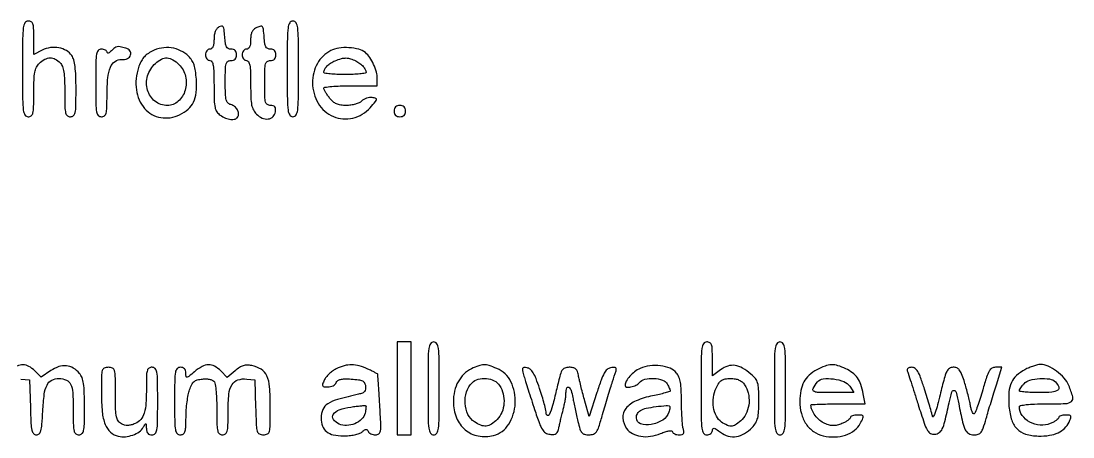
# Model space of a CAD drawing. Extents: x 23 to 201, y 13 to 268.
# Drawn here: x 120.43 to 152.03, y 104.67 to 117.17 of the extents above; entities that cross this region are included whole.
import ezdxf

# ---------------------------------------------------------------- set-up
doc = ezdxf.new("R2010")
doc.units = 0
doc.header["$MEASUREMENT"] = 0

msp = doc.modelspace()

# ---------------------------------------------------------------- linework, layer by layer
for points in [[(120.4704, 115.7328, 0.001893), (120.473861, 114.818767, 0.027391), (120.494038, 114.495525, 0.106183), (120.544124, 114.348668, 0.263491), (120.6396, 114.2946, 0.165398), (120.731095, 114.325717, 0.1727), (120.782674, 114.405638, 0.052938), (120.804557, 114.579355, 0.004884), (120.8088, 115.0137, -0.008091), (120.81519, 115.408553, -0.038985), (120.839903, 115.631715, -0.069381), (120.890375, 115.780638, -0.080195), (120.978, 115.902, -0.072462), (121.137382, 116.020847, -0.118739), (121.299314, 116.06387, -0.126594), (121.455713, 116.027492, -0.088945), (121.599388, 115.916489, -0.097376), (121.667595, 115.803068, -0.047774), (121.709753, 115.639201, -0.030246), (121.732837, 115.399123, -0.008846), (121.7394, 115.028189, 0.004741), (121.74361, 114.584194, 0.051977), (121.765428, 114.407449, 0.171298), (121.817013, 114.326253, 0.16793), (121.9086, 114.2946, 0.183754), (122.000742, 114.329646, 0.161924), (122.052324, 114.419147, 0.046497), (122.073771, 114.61542, 0.003978), (122.0778, 115.121776, 0.008384), (122.071114, 115.520461, 0.022939), (122.048766, 115.801309, 0.032164), (122.010435, 116.001071, 0.08952), (121.950795, 116.130277, 0.108403), (121.786588, 116.281367, 0.086093), (121.560156, 116.36559, 0.081234), (121.306231, 116.371233, 0.080888), (121.063332, 116.295745), (120.8088, 116.168768), (120.8088, 116.669884, 0.008638), (120.8038, 116.959281, 0.072898), (120.780509, 117.087211, 0.188891), (120.729255, 117.148184, 0.12525), (120.6396, 117.171, 0.263491), (120.544124, 117.116932, 0.106183), (120.494038, 116.970075, 0.027391), (120.473861, 116.646833, 0.001893)], [(126.37125, 116.992205, 0.100002), (126.307784, 116.937386, 0.070944), (126.261121, 116.855392, 0.058246), (126.232579, 116.747827, 0.035769), (126.2232, 116.616896, -0.026159), (126.21622, 116.483575, -0.076519), (126.192855, 116.394799, -0.12924), (126.152786, 116.343926, -0.163071), (126.0963, 116.325, 0.130775), (126.047591, 116.312039, 0.10214), (126.006413, 116.27565, 0.08892), (125.978864, 116.220892, 0.072314), (125.9694, 116.1558, 0.072314), (125.978864, 116.090708, 0.08892), (126.006413, 116.03595, 0.10214), (126.047591, 115.999561, 0.130775), (126.0963, 115.9866, -0.272841), (126.160278, 115.94888, -0.085001), (126.198503, 115.83935, -0.035561), (126.218392, 115.630804, -0.005998), (126.2232, 115.229997, 0.006144), (126.228688, 114.783443, 0.046036), (126.253287, 114.573391, 0.099457), (126.308672, 114.444856, 0.088901), (126.411224, 114.341697, 0.054242), (126.568402, 114.255292, 0.07279), (126.725744, 114.215294, 0.09337), (126.856352, 114.226106, 0.189322), (126.937582, 114.286966, 0.160964), (126.961809, 114.388431, 0.109023), (126.926164, 114.502854, 0.097426), (126.840438, 114.601901, 0.102193), (126.724948, 114.659043, -0.144979), (126.638851, 114.71109, -0.126943), (126.589534, 114.804315, -0.051576), (126.56672, 114.977486, -0.006982), (126.5616, 115.34418, -0.005796), (126.566044, 115.727476, -0.058654), (126.58832, 115.885147, -0.179696), (126.639829, 115.958356, -0.151665), (126.7308, 115.9866, 0.072254), (126.804669, 115.997331, 0.124864), (126.8577, 116.0289, 0.124864), (126.889269, 116.081931, 0.072254), (126.9, 116.1558, 0.072041), (126.889409, 116.228924, 0.121554), (126.858279, 116.282104, 0.123952), (126.806494, 116.314043, 0.076648), (126.735435, 116.325, -0.114561), (126.651719, 116.344436, -0.162704), (126.597753, 116.397699, -0.084101), (126.565175, 116.50243, -0.016293), (126.545085, 116.700309, 0.010031), (126.526008, 116.914928, 0.107515), (126.498433, 116.997329, 0.305249), (126.451004, 117.019723, 0.090668)], [(127.51335, 116.976805, 0.067913), (127.423034, 116.920482, 0.100565), (127.36475, 116.847979, 0.083911), (127.332965, 116.748485, 0.035464), (127.323, 116.608172, -0.0276), (127.315908, 116.479784, -0.07789), (127.292372, 116.393345, -0.128901), (127.252261, 116.343509, -0.160537), (127.1961, 116.325, 0.130775), (127.147391, 116.312039, 0.10214), (127.106213, 116.27565, 0.08892), (127.078664, 116.220892, 0.072314), (127.0692, 116.1558, 0.072314), (127.078664, 116.090708, 0.08892), (127.106213, 116.03595, 0.10214), (127.147391, 115.999561, 0.130775), (127.1961, 115.9866, -0.266366), (127.259717, 115.950121, -0.088943), (127.298118, 115.8456, -0.037256), (127.318125, 115.646586, -0.00643), (127.323, 115.2675, 0.007996), (127.329386, 114.868236, 0.040217), (127.354409, 114.646497, 0.072032), (127.406302, 114.498186, 0.076398), (127.497402, 114.373998, 0.093285), (127.670745, 114.255568, 0.134004), (127.853718, 114.228492, 0.168169), (127.997034, 114.298204, 0.162347), (128.069134, 114.44265, 0.046519), (128.073606, 114.535539, 0.155275), (128.052762, 114.592122, 0.170392), (128.004575, 114.623158, 0.058734), (127.921084, 114.633, -0.146777), (127.825717, 114.661612, -0.185771), (127.772621, 114.735907, -0.058154), (127.75028, 114.897998, -0.005197), (127.746, 115.3098, -0.005351), (127.750347, 115.715978, -0.055952), (127.772438, 115.88085, -0.176663), (127.823984, 115.95706, -0.157888), (127.9152, 115.9866, 0.072254), (127.989069, 115.997331, 0.124864), (128.0421, 116.0289, 0.124864), (128.073669, 116.081931, 0.072254), (128.0844, 116.1558, 0.072041), (128.073809, 116.228924, 0.121554), (128.042679, 116.282104, 0.123952), (127.990894, 116.314043, 0.076648), (127.919835, 116.325, -0.113354), (127.83632, 116.34418, -0.16206), (127.782317, 116.396841, -0.085059), (127.749599, 116.500064, -0.016852), (127.729485, 116.693633, 0.009305), (127.709244, 116.921899, 0.13707), (127.679687, 116.996007, 0.297105), (127.625697, 117.015182, 0.046448)], [(128.4228, 115.7328, 0.001893), (128.426261, 114.818767, 0.027391), (128.446438, 114.495525, 0.106183), (128.496524, 114.348668, 0.263491), (128.592, 114.2946, 0.263491), (128.687476, 114.348668, 0.106183), (128.737562, 114.495525, 0.027391), (128.757739, 114.818767, 0.001893), (128.7612, 115.7328, 0.001893), (128.757739, 116.646833, 0.027391), (128.737562, 116.970075, 0.106183), (128.687476, 117.116932, 0.263491), (128.592, 117.171, 0.263491), (128.496524, 117.116932, 0.106183), (128.446438, 116.970075, 0.027391), (128.426261, 116.646833, 0.001893)], [(123.141343, 116.276657, -0.032428), (123.090201, 116.231751, -0.08714), (123.047452, 116.209393, -0.216722), (123.020649, 116.212592, -0.262054), (123.0084, 116.234357, 0.180377), (122.995499, 116.268954, 0.091543), (122.958698, 116.298374, 0.071518), (122.90394, 116.318301, 0.051602), (122.8392, 116.325, 0.212584), (122.746023, 116.283509, 0.142907), (122.694675, 116.17695, 0.038318), (122.673775, 115.941539, 0.002988), (122.67, 115.3098, 0.002988), (122.673775, 114.678061, 0.038318), (122.694675, 114.44265, 0.142907), (122.746023, 114.336091, 0.212584), (122.8392, 114.2946, 0.154243), (122.93028, 114.323382, 0.17792), (122.981948, 114.397862, 0.057533), (123.004483, 114.558474, 0.005639), (123.009647, 114.95025, -0.021854), (123.033062, 115.46335, -0.075811), (123.112015, 115.785095, -0.142033), (123.250375, 115.958255, -0.172131), (123.449398, 116.014097, 0.124445), (123.62035, 116.045248, 0.204635), (123.717843, 116.152184, 0.258434), (123.696562, 116.275961, 0.159474), (123.569622, 116.358848, 0.015351), (123.401121, 116.398562, 0.097904), (123.313718, 116.39905, 0.120956), (123.241327, 116.365819, 0.028585)], [(124.362, 116.264387, 0.042132), (124.217781, 116.174871, 0.059236), (124.107912, 116.070854, 0.05744), (124.02317, 115.941415, 0.036756), (123.954527, 115.7751, 0.111685), (123.890066, 115.102187, 0.147645), (124.139862, 114.543002, 0.17297), (124.621039, 114.270711, 0.158241), (125.186534, 114.351251, 0.063951), (125.44974, 114.524855, 0.104811), (125.61096, 114.736434, 0.089418), (125.687583, 115.020001, 0.036864), (125.692315, 115.419297, 0.018196), (125.66731, 115.673036, 0.048594), (125.625605, 115.849774, 0.063135), (125.558565, 115.986824, 0.053514), (125.456131, 116.11145, 0.080498), (125.219517, 116.27868, 0.079095), (124.940773, 116.363911, 0.077949), (124.645754, 116.358983, 0.074888)], [(129.729757, 116.282378, 0.075219), (129.501902, 116.119334, 0.072211), (129.328762, 115.894103, 0.068877), (129.220866, 115.618919, 0.059101), (129.1842, 115.3098, 0.136444), (129.354239, 114.698291, 0.157001), (129.809203, 114.301737, 0.163736), (130.394642, 114.254294, 0.149246), (130.915626, 114.566612, 0.00514), (131.078776, 114.751068, 0.127991), (131.108587, 114.811345, 0.388168), (131.087124, 114.847493, 0.037828), (130.978936, 114.871552, 0.068175), (130.89735, 114.872129, 0.047462), (130.807421, 114.851647, 0.047535), (130.723153, 114.814643, 0.069265), (130.658517, 114.765802, -0.088617), (130.584142, 114.713972, -0.037575), (130.469832, 114.67137, -0.03515), (130.33593, 114.64264, -0.035286), (130.199497, 114.633, -0.033556), (130.0308, 114.644334, -0.07113), (129.905072, 114.67997, -0.076791), (129.800437, 114.747259, -0.044905), (129.69794, 114.855909, -0.014683), (129.630803, 114.94662, -0.018289), (129.574106, 115.034838, -0.016758), (129.532351, 115.111067, -0.117439), (129.5226, 115.152009, -0.378918), (129.548473, 115.181248, -0.007794), (129.758687, 115.2037, -0.014164), (130.018144, 115.219935, -0.008542), (130.3263, 115.2252), (131.13, 115.2252), (131.13, 115.440901, 0.07003), (131.102437, 115.636729, 0.037623), (131.017503, 115.865935, 0.037679), (130.899967, 116.078346, 0.074473), (130.771831, 116.221701, 0.110801), (130.572968, 116.323223, 0.048327), (130.278497, 116.369157, 0.047866), (129.971279, 116.357632, 0.084647)], [(125.169545, 115.863545, -0.140625), (125.365082, 115.51065, -0.12581), (125.355119, 115.091096, -0.140323), (125.150597, 114.759655, -0.186906), (124.823613, 114.633, -0.166515), (124.449376, 114.761186, -0.159803), (124.22467, 115.094002, -0.144172), (124.228723, 115.523631, -0.132001), (124.463576, 115.899659, -0.06952), (124.642418, 116.024976, -0.131627), (124.813289, 116.06151, -0.124919), (124.985705, 116.00824, -0.059367)], [(130.479912, 115.973935, -0.036535), (130.606819, 115.894803, -0.052617), (130.704861, 115.806048, -0.062987), (130.768025, 115.714533, -0.114979), (130.790305, 115.62705, -0.380363), (130.768728, 115.60177, -0.009371), (130.604835, 115.582238, -0.015587), (130.400288, 115.568164, -0.009383), (130.1571, 115.5636, -0.009383), (129.913912, 115.568164, -0.015587), (129.709365, 115.582238, -0.009371), (129.545472, 115.60177, -0.380363), (129.523895, 115.62705, -0.116297), (129.548975, 115.724472, -0.071793), (129.618704, 115.82074, -0.060791), (129.726325, 115.90762, -0.044534), (129.863388, 115.977023, -0.026389), (130.053485, 116.041488, -0.069911), (130.195402, 116.060704, -0.07901), (130.326715, 116.039149, -0.041053)], [(131.6376, 114.4638, 0.072254), (131.648331, 114.389931, 0.124864), (131.6799, 114.3369, 0.124864), (131.732931, 114.305331, 0.072254), (131.8068, 114.2946, 0.072254), (131.880669, 114.305331, 0.124864), (131.9337, 114.3369, 0.124864), (131.965269, 114.389931, 0.072254), (131.976, 114.4638, 0.072254), (131.965269, 114.537669, 0.124864), (131.9337, 114.5907, 0.124864), (131.880669, 114.622269, 0.072254), (131.8068, 114.633, 0.072254), (131.732931, 114.622269, 0.124864), (131.6799, 114.5907, 0.124864), (131.648331, 114.537669, 0.072254)], [(132.6528, 106.1307, 0.001966), (132.656283, 105.244904, 0.028197), (132.676514, 104.930438, 0.109374), (132.726756, 104.787727, 0.259183), (132.822, 104.7348, 0.259183), (132.917244, 104.787727, 0.109374), (132.967486, 104.930438, 0.028197), (132.987717, 105.244904, 0.001966), (132.9912, 106.1307, 0.001966), (132.987717, 107.016496, 0.028197), (132.967486, 107.330963, 0.109374), (132.917244, 107.473673, 0.259183), (132.822, 107.5266, 0.259183), (132.726756, 107.473673, 0.109374), (132.676514, 107.330963, 0.028197), (132.656283, 107.016496, 0.001966)], [(140.859, 106.1307, 0.001966), (140.862483, 105.244904, 0.028197), (140.882714, 104.930438, 0.109374), (140.932956, 104.787727, 0.259183), (141.0282, 104.7348, 0.072154), (141.093974, 104.744341, 0.091478), (141.148602, 104.772129, 0.104684), (141.18457, 104.814045, 0.1258), (141.1974, 104.864233, -0.130146), (141.211358, 104.916949, -0.325708), (141.245661, 104.932407, -0.096322), (141.311661, 104.904626, -0.011543), (141.441619, 104.813106, 0.091483), (141.674132, 104.699589, 0.106008), (141.91961, 104.684721, 0.098248), (142.163885, 104.772948, 0.068643), (142.392326, 104.957504, 0.052377), (142.497985, 105.096628, 0.075315), (142.557345, 105.239197, 0.049613), (142.58571, 105.433397, 0.011473), (142.5933, 105.764141, 0.010092), (142.586172, 106.117289, 0.062213), (142.556441, 106.296244, 0.098453), (142.488995, 106.424176, 0.044777), (142.356635, 106.560421, 0.045496), (142.102615, 106.741551, 0.097441), (141.876099, 106.820213, 0.114858), (141.661403, 106.80111, 0.079965), (141.444396, 106.688946), (141.1974, 106.506335), (141.1974, 107.016467, 0.008385), (141.192446, 107.311846, 0.071803), (141.169235, 107.441683, 0.188537), (141.117962, 107.503434, 0.12696), (141.0282, 107.5266, 0.259183), (140.932956, 107.473673, 0.109374), (140.882714, 107.330963, 0.028197), (140.862483, 107.016496, 0.001966)], [(143.0586, 106.1307, 0.001966), (143.062083, 105.244904, 0.028197), (143.082314, 104.930438, 0.109374), (143.132556, 104.787727, 0.259183), (143.2278, 104.7348, 0.259183), (143.323044, 104.787727, 0.109374), (143.373286, 104.930438, 0.028197), (143.393517, 105.244904, 0.001966), (143.397, 106.1307, 0.001966), (143.393517, 107.016496, 0.028197), (143.373286, 107.330963, 0.109374), (143.323044, 107.473673, 0.259183), (143.2278, 107.5266, 0.259183), (143.132556, 107.473673, 0.109374), (143.082314, 107.330963, 0.028197), (143.062083, 107.016496, 0.001966)], [(125.637491, 106.63078, -0.005215), (125.468082, 106.491224, -0.130113), (125.413414, 106.466819, -0.41873), (125.384536, 106.487963, -0.036442), (125.3772, 106.58848, 0.065859), (125.366821, 106.666937, 0.125809), (125.3358, 106.72196, 0.12995), (125.282994, 106.75424, 0.072686), (125.208, 106.7652, 0.212584), (125.114823, 106.723709, 0.142907), (125.063475, 106.61715, 0.038318), (125.042575, 106.381739, 0.002988), (125.0388, 105.75, 0.002988), (125.042575, 105.118261, 0.038318), (125.063475, 104.88285, 0.142907), (125.114823, 104.776291, 0.212584), (125.208, 104.7348, 0.131343), (125.297964, 104.758847, 0.184694), (125.349884, 104.822641, 0.069278), (125.374274, 104.957025, 0.008044), (125.381975, 105.26355, -0.016068), (125.391207, 105.487698, -0.013554), (125.415009, 105.723959, -0.013769), (125.448527, 105.938407, -0.036533), (125.487725, 106.0884, -0.031845), (125.55334, 106.24698, -0.105397), (125.622775, 106.335346, -0.111976), (125.719697, 106.384792, -0.038402), (125.875928, 106.411926, -0.033157), (125.997721, 106.415448, -0.048667), (126.103815, 106.401076, -0.058992), (126.185866, 106.371149, -0.135355), (126.234183, 106.327326, -0.111449), (126.262209, 106.248866, -0.00911), (126.284726, 106.030759, -0.011871), (126.300827, 105.766746, -0.008855), (126.306505, 105.47505, 0.004695), (126.311496, 105.026958, 0.051507), (126.333622, 104.848643, 0.170073), (126.385352, 104.766734, 0.169233), (126.477, 104.7348, 0.163088), (126.568411, 104.765431, 0.173951), (126.619981, 104.844199, 0.053838), (126.641926, 105.015176, 0.00502), (126.6462, 105.440788, -0.02434), (126.671376, 105.957638, -0.107524), (126.764255, 106.246034, -0.186298), (126.937916, 106.385502, -0.105955), (127.209768, 106.411991), (127.4499, 106.3845), (127.474114, 105.55965, 0.003515), (127.493758, 105.019873, 0.05794), (127.522293, 104.842104, 0.208284), (127.586223, 104.763947, 0.119183), (127.706764, 104.7348, 0.117921), (127.827256, 104.763618, 0.217619), (127.888781, 104.840842, 0.057864), (127.911607, 105.017403, 0.003243), (127.9152, 105.571428, 0.017885), (127.893412, 106.180319, 0.087654), (127.809758, 106.512934, 0.150427), (127.641776, 106.70451, 0.09069), (127.357953, 106.81506, 0.04604), (127.218528, 106.828841, 0.076486), (127.101922, 106.811674, 0.070076), (126.989015, 106.75869, 0.032931), (126.859852, 106.661611), (126.622899, 106.457792), (126.426895, 106.653796, 0.070205), (126.239378, 106.794937, 0.134346), (126.057615, 106.839022, 0.11922), (125.863714, 106.786095, 0.048969)], [(129.893397, 106.715854, 0.04191), (129.785542, 106.650899, 0.032246), (129.679534, 106.563351, 0.033086), (129.590588, 106.467849, 0.064136), (129.535661, 106.37938, 0.018894), (129.485527, 106.257327, 0.210202), (129.488735, 106.205993, 0.251859), (129.527958, 106.179127, 0.026782), (129.642262, 106.173, 0.060686), (129.722743, 106.182804, 0.060112), (129.798792, 106.211649, 0.065675), (129.859231, 106.254231, 0.115373), (129.893386, 106.304571, -0.146256), (129.940292, 106.365402, -0.098882), (130.020574, 106.401868, -0.057091), (130.147718, 106.416578, -0.016289), (130.346587, 106.410321, -0.015203), (130.567235, 106.389422, -0.084203), (130.680943, 106.355138, -0.15299), (130.743132, 106.295497, -0.090607), (130.775942, 106.19714, -0.066673), (130.77671, 106.102427, -0.14985), (130.74754, 106.037551, -0.121259), (130.68185, 105.991694, -0.036519), (130.564442, 105.956006, 0.011573), (129.936498, 105.798854, 0.07476), (129.638742, 105.666735, 0.152396), (129.494706, 105.49624, 0.100084), (129.443381, 105.2424, 0.083585), (129.484228, 104.999763, 0.139548), (129.602155, 104.831346, 0.119191), (129.806723, 104.733697, 0.052071), (130.107751, 104.702262, 0.0251), (130.281609, 104.710995, 0.028216), (130.446954, 104.737135, 0.030224), (130.585489, 104.77602, 0.089269), (130.671336, 104.824281, -0.023889), (130.747086, 104.880968, -0.127224), (130.795396, 104.898143, -0.238999), (130.829351, 104.884552, -0.099383), (130.854708, 104.84055, 0.13334), (130.881804, 104.800062, 0.066461), (130.933689, 104.765832, 0.058732), (131.000851, 104.742593, 0.053852), (131.0736, 104.734691, 0.16332), (131.17508, 104.768679, 0.198196), (131.225625, 104.854451, 0.047351), (131.234767, 105.050669, 0.002817), (131.202863, 105.644141, 0.000896), (131.181468, 105.993696, 0.001464), (131.161935, 106.289898, 0.000148), (131.143622, 106.554594, 0.155264), (131.139413, 106.565211, 0.105354), (131.130663, 106.572219, 0.000797), (131.048243, 106.613448, 0.002925), (130.953235, 106.660093, 0.001867), (130.842264, 106.713261, 0.041481), (130.587947, 106.809031, 0.068734), (130.361278, 106.84097, 0.070189), (130.137791, 106.810065, 0.045215)], [(133.959757, 106.718547, 0.077698), (133.730119, 106.556835, 0.074792), (133.557279, 106.330824, 0.069998), (133.450396, 106.050096, 0.056065), (133.4142, 105.728308, 0.095711), (133.506871, 105.248625, 0.123339), (133.769357, 104.886432, 0.128933), (134.161518, 104.700953, 0.110082), (134.61975, 104.716515, 0.192178), (135.076098, 105.051314, 0.127451), (135.273314, 105.678663, 0.125275), (135.142294, 106.331015, 0.183923), (134.722598, 106.729565, 0.022033), (134.485714, 106.816496, 0.0807), (134.328077, 106.839774, 0.085068), (134.175567, 106.811365, 0.026146)], [(144.337665, 106.690299, 0.060626), (144.102419, 106.525646, 0.085724), (143.944363, 106.325318, 0.078844), (143.854353, 106.070535, 0.043661), (143.822998, 105.741361, 0.06634), (143.869211, 105.372946, 0.085445), (144.010516, 105.062998, 0.092429), (144.236561, 104.835665, 0.093188), (144.528717, 104.705873, 0.065975), (144.870166, 104.671452, 0.072734), (145.197031, 104.729751, 0.080346), (145.466186, 104.870582, 0.113266), (145.64058, 105.076448, 0.009171), (145.721649, 105.240527, 0.19347), (145.724765, 105.293874, 0.299659), (145.689484, 105.32152, 0.020591), (145.556473, 105.327, 0.033041), (145.474624, 105.321585, 0.050715), (145.405566, 105.305164, 0.065632), (145.35791, 105.281202, 0.248388), (145.3428, 105.252664, -0.208074), (145.327492, 105.217472, -0.033695), (145.268246, 105.169283, -0.032352), (145.186201, 105.11889, -0.023358), (145.089, 105.0732, -0.032512), (144.948539, 105.02545, -0.067207), (144.83378, 105.010623, -0.066174), (144.718062, 105.02668, -0.030675), (144.574283, 105.076148, -0.07768), (144.423017, 105.168422, -0.055737), (144.286864, 105.312641, -0.05734), (144.190415, 105.476978, -0.10442), (144.1584, 105.628607, -0.398716), (144.172545, 105.643526, -0.001995), (144.397253, 105.654592, -0.007064), (144.659731, 105.662755, -0.004241), (144.971515, 105.6654), (145.78463, 105.6654), (145.727128, 105.971915, 0.034732), (145.655223, 106.24789, 0.071168), (145.554909, 106.447139, 0.078689), (145.41026, 106.597643, 0.051323), (145.203899, 106.722925, 0.03815), (144.967815, 106.813625, 0.082231), (144.77519, 106.838113, 0.079429), (144.580734, 106.799469, 0.033731)], [(150.58668, 106.692734, 0.061184), (150.333408, 106.515048, 0.10197), (150.179746, 106.305867, 0.087466), (150.10748, 106.029596, 0.035814), (150.103685, 105.640503, 0.054219), (150.177512, 105.210871, 0.120227), (150.34095, 104.923967, 0.130625), (150.607839, 104.758902, 0.069859), (150.993605, 104.698772, 0.039959), (151.323129, 104.720134, 0.071136), (151.58337, 104.796844, 0.085887), (151.777987, 104.929998, 0.090354), (151.91249, 105.118725, 0.017775), (151.965675, 105.243327, 0.212542), (151.963071, 105.294369, 0.255354), (151.924121, 105.321071, 0.025237), (151.80674, 105.327, 0.034728), (151.728781, 105.321579, 0.052877), (151.66299, 105.305164, 0.068935), (151.617778, 105.281175, 0.240833), (151.6032, 105.252664, -0.208074), (151.587892, 105.217472, -0.033695), (151.528646, 105.169283, -0.032352), (151.446601, 105.11889, -0.023358), (151.3494, 105.0732, -0.120543), (151.046009, 105.026487, -0.102247), (150.734611, 105.119732, -0.110119), (150.502802, 105.32063, -0.160702), (150.4188, 105.575238, -0.360278), (150.451938, 105.615258, -0.018971), (150.628481, 105.641877, -0.019935), (150.878959, 105.659905, -0.007996), (151.2225, 105.6654, 0.00852), (151.812259, 105.67545, 0.16275), (151.982275, 105.738814, 0.301685), (152.024817, 105.87377, 0.028795), (151.904391, 106.216165, 0.082232), (151.764367, 106.43957, 0.052007), (151.53736, 106.648062, 0.052933), (151.28053, 106.799657, 0.106804), (151.05198, 106.849484, 0.061473), (150.966534, 106.839099, 0.020305), (150.844959, 106.803569, 0.019874), (150.712053, 106.752832, 0.021288)], [(122.8392, 105.995703, 0.02283), (122.865336, 105.423594, 0.070405), (122.954112, 105.047632, 0.113594), (123.11266, 104.815223, 0.133204), (123.3485, 104.692127, 0.077506), (123.560708, 104.679059, 0.063328), (123.782936, 104.728681, 0.066197), (123.975237, 104.828399, 0.108758), (124.098799, 104.96276, -0.007915), (124.1545, 105.055113, -0.365739), (124.174048, 105.061397, -0.293472), (124.187159, 105.042623, -0.006299), (124.190227, 104.92515, 0.057001), (124.201294, 104.838752, 0.123845), (124.232424, 104.780065, 0.135495), (124.285428, 104.746293, 0.074626), (124.362, 104.7348, 0.212584), (124.455177, 104.776291, 0.142907), (124.506525, 104.88285, 0.038318), (124.527425, 105.118261, 0.002988), (124.5312, 105.75, 0.002988), (124.527425, 106.381739, 0.038318), (124.506525, 106.61715, 0.142907), (124.455177, 106.723709, 0.212584), (124.362, 106.7652, 0.132486), (124.271919, 106.740905, 0.187119), (124.220585, 106.676634, 0.068456), (124.197617, 106.540632, 0.007651), (124.1928, 106.225875, -0.013415), (124.178568, 105.695523, -0.058324), (124.125406, 105.386141, -0.105627), (124.02182, 105.195243, -0.118161), (123.852784, 105.07253, -0.032486), (123.730747, 105.031036, -0.063708), (123.629252, 105.017193, -0.07184), (123.535805, 105.029898, -0.05326), (123.439076, 105.069092, -0.117116), (123.342959, 105.154173, -0.104889), (123.290522, 105.276812, -0.043471), (123.267229, 105.491367, -0.005314), (123.2622, 105.964477, 0.003427), (123.258563, 106.495142, 0.061209), (123.235464, 106.663978, 0.222859), (123.173492, 106.738034, 0.109296), (123.0507, 106.7652, 0.105354), (122.927949, 106.739045, 0.224327), (122.866163, 106.6671, 0.063497), (122.842904, 106.503716, 0.003646)], [(135.536166, 106.495428, 0.005479), (135.582115, 106.342416, 0.001273), (135.662796, 106.086352, 0.001313), (135.7572, 105.792052, 0.001286), (135.853802, 105.4962, 0.007014), (135.997382, 105.080019, 0.051876), (136.088521, 104.891295, 0.116952), (136.183981, 104.796025, 0.108883), (136.314575, 104.750615, 0.043716), (136.434088, 104.746987, 0.151667), (136.505681, 104.773776, 0.141637), (136.552346, 104.83774, 0.036376), (136.587596, 104.962115, -0.005245), (136.612119, 105.074989, -0.002481), (136.645992, 105.220055, -0.002459), (136.682939, 105.371513, -0.003474), (136.717446, 105.506015, 0.012612), (136.748364, 105.636375, 0.010785), (136.774479, 105.7751, 0.01092), (136.792743, 105.902255, 0.030216), (136.7982, 105.992465, -0.071911), (136.819898, 106.14255, -0.505492), (136.878786, 106.163885, -0.170166), (136.951495, 106.067285, -0.034516), (137.003061, 105.85575, 0.006529), (137.03086, 105.705671, 0.003126), (137.070279, 105.513649, 0.003098), (137.113933, 105.313664, 0.004415), (137.15537, 105.13665, 0.015109), (137.218849, 104.906379, 0.098153), (137.275682, 104.801069, 0.160618), (137.355334, 104.75094, 0.060876), (137.487411, 104.7348, 0.086103), (137.624823, 104.75864, 0.16039), (137.713063, 104.827355, 0.070007), (137.785739, 104.977306, 0.007486), (137.899051, 105.34815, -0.001788), (137.975933, 105.610425, -0.001447), (138.060267, 105.891373, -0.001461), (138.139572, 106.150096, -0.00378), (138.198734, 106.336121, 0.002886), (138.301338, 106.656761, 0.112406), (138.307288, 106.730926, 0.379258), (138.271425, 106.761255, 0.031083), (138.138808, 106.749934, 0.151669), (138.035725, 106.700349, 0.079262), (137.947169, 106.586999, 0.040422), (137.854084, 106.380892, 0.00837), (137.72632, 106.0038), (137.496025, 105.2847), (137.364464, 105.75, -0.00392), (137.310072, 105.948298, -0.003288), (137.25543, 106.159385, -0.003317), (137.208052, 106.352915, -0.009117), (137.17803, 106.49025, 0.030995), (137.139648, 106.635139, 0.119922), (137.090648, 106.713358, 0.142946), (137.016368, 106.752835, 0.051175), (136.89587, 106.7652, 0.098055), (136.76201, 106.738694, 0.169642), (136.678188, 106.664123, 0.064507), (136.612569, 106.499272, 0.005828), (136.50761, 106.06725, -0.009756), (136.394278, 105.616236, -0.036345), (136.29718, 105.340303, -0.402622), (136.24345, 105.317949, -0.307979), (136.205262, 105.37353, 0.055635), (136.194007, 105.470426, 0.008025), (136.146054, 105.663999, 0.009018), (136.081287, 105.891872, 0.007602), (136.004741, 106.1307, 0.011756), (135.897876, 106.424481, 0.043059), (135.810302, 106.601928, 0.074184), (135.725173, 106.704526, 0.146175), (135.63017, 106.749228, 0.046716), (135.533164, 106.754679, 0.303552), (135.49552, 106.727424, 0.148631), (135.49172, 106.66377, 0.011323)], [(139.025611, 106.730893, 0.056761), (138.860955, 106.632758, 0.04906), (138.713496, 106.495685, 0.052258), (138.608334, 106.348201, 0.129466), (138.5748, 106.220862, 0.383215), (138.618698, 106.171997, 0.073055), (138.748817, 106.177057, 0.059921), (138.898155, 106.223977, 0.113978), (138.9978, 106.2999, -0.163892), (139.167095, 106.404437, -0.068063), (139.438139, 106.429544, -0.069084), (139.700229, 106.381445, -0.192307), (139.840823, 106.263162, -0.010188), (139.874358, 106.197311, -0.012707), (139.902674, 106.134783, -0.01099), (139.92378, 106.081608, -0.089201), (139.9284, 106.055919, -0.329934), (139.91325, 106.035459, -0.005847), (139.773861, 105.99472, -0.012125), (139.603998, 105.951634, -0.007476), (139.40231, 105.908813, 0.051003), (138.902001, 105.756143, 0.12566), (138.59809, 105.526018, 0.186568), (138.508797, 105.241185, 0.13733), (138.619532, 104.926201, 0.119461), (138.794407, 104.772207, 0.084229), (139.044385, 104.690439, 0.074166), (139.337968, 104.690437, 0.062011), (139.638451, 104.774218, -0.018519), (139.781628, 104.827905, -0.046458), (139.890142, 104.853183, -0.074822), (139.963752, 104.8522, -0.278463), (139.997577, 104.823368, 0.146029), (140.021383, 104.789434, 0.063832), (140.068958, 104.760817, 0.055451), (140.131126, 104.741364, 0.048156), (140.199117, 104.7348, 0.052044), (140.283818, 104.74364, 0.201813), (140.32628, 104.773082, 0.172307), (140.338774, 104.827671, 0.036408), (140.320122, 104.92515, -0.042493), (140.300205, 105.036564, -0.007424), (140.283756, 105.249429, -0.008011), (140.27214, 105.500391, -0.007111), (140.267955, 105.761778, 0.011266), (140.260065, 106.086157, 0.033009), (140.234899, 106.308229, 0.048458), (140.189472, 106.468816, 0.077189), (140.117885, 106.591957, 0.125906), (139.926325, 106.734476, 0.065752), (139.636818, 106.81082, 0.061926), (139.31491, 106.811729, 0.075946)], [(147.053125, 106.65945, -0.005228), (147.077813, 106.585268, -0.000213), (147.164002, 106.31657, -0.000372), (147.265725, 105.998163, -0.000263), (147.379426, 105.640699, 0.004225), (147.561268, 105.084305, 0.046014), (147.656518, 104.868874, 0.141526), (147.749789, 104.776355, 0.156279), (147.874276, 104.752399, 0.120262), (148.011661, 104.804002, 0.135488), (148.102613, 104.911377, 0.049222), (148.179778, 105.13298, 0.004691), (148.309072, 105.691897, -0.011927), (148.390745, 106.023054, -0.36414), (148.455876, 106.068257, -0.320255), (148.52021, 106.012783, -0.010696), (148.597143, 105.6654, 0.006424), (148.714096, 105.115075, 0.057834), (148.795624, 104.882969, 0.152568), (148.89764, 104.774799, 0.12867), (149.0505, 104.7348, 0.073185), (149.183733, 104.754406, 0.158124), (149.267955, 104.812754, 0.08271), (149.333717, 104.937174, 0.011095), (149.421281, 105.22125, -0.002624), (149.486285, 105.44557, -0.001432), (149.568266, 105.720126, -0.001427), (149.653176, 105.998669, -0.00227), (149.727586, 106.23645), (149.895689, 106.7652), (149.7037, 106.7652, 0.140276), (149.593851, 106.733763, 0.124978), (149.51145, 106.647872, 0.052327), (149.433743, 106.469784, 0.007371), (149.318215, 106.085643, -0.006566), (149.239517, 105.82243, -0.009755), (149.163116, 105.594307, -0.005352), (149.093432, 105.405393, -0.16475), (149.061936, 105.367283, -0.400136), (149.034039, 105.373161, -0.049676), (149.001227, 105.432853, -0.037108), (148.969292, 105.526345, -0.020179), (148.94343, 105.64499, 0.013284), (148.912942, 105.79475, 0.006253), (148.86602, 105.986569, 0.006192), (148.811839, 106.186377, 0.008673), (148.758155, 106.36335, 0.017361), (148.682472, 106.572901, 0.075035), (148.615623, 106.686706, 0.12655), (148.537443, 106.74469, 0.096898), (148.432605, 106.7652, 0.151828), (148.318247, 106.729655, 0.131629), (148.236455, 106.633787, 0.047411), (148.161578, 106.428553, 0.005174), (148.039653, 105.94035, -0.00769), (147.961772, 105.635044, -0.017454), (147.891372, 105.407502, -0.032211), (147.837962, 105.280948, -0.719642), (147.81144, 105.2847, 0.022439), (147.788017, 105.385849, 0.002984), (147.727725, 105.596795, 0.003451), (147.65298, 105.846115, 0.002892), (147.570349, 106.10955, 0.008837), (147.453092, 106.454794, 0.045574), (147.367899, 106.63757, 0.095558), (147.285575, 106.731852, 0.167148), (147.188607, 106.7652, 0.055219), (147.122427, 106.757869, 0.110981), (147.075167, 106.735521, 0.158491), (147.052029, 106.701236, 0.153958)], [(134.80037, 106.218277, -0.084968), (134.91067, 105.964851, -0.077747), (134.935083, 105.681014, -0.080034), (134.872049, 105.410721, -0.099466), (134.729345, 105.196255, -0.048905), (134.55689, 105.054596, -0.121565), (134.404412, 104.999285, -0.122326), (134.244321, 105.02142, -0.049841), (134.048013, 105.12373, -0.138794), (133.852377, 105.349081, -0.094697), (133.767865, 105.679678, -0.091956), (133.81044, 106.027059, -0.120592), (133.975685, 106.299399, -0.13082), (134.16219, 106.407485, -0.091031), (134.40597, 106.42789, -0.091317), (134.640413, 106.360429, -0.132886)], [(142.165503, 106.238776, -0.09713), (142.274452, 105.993068, -0.074245), (142.296676, 105.699223, -0.075015), (142.232319, 105.414738, -0.103661), (142.089545, 105.196255, -0.039611), (141.922165, 105.053484, -0.125807), (141.78643, 104.999782, -0.135822), (141.64789, 105.019807, -0.049407), (141.473401, 105.117932, -0.122666), (141.317244, 105.297539, -0.078841), (141.231492, 105.561419, -0.07303), (141.228195, 105.859971, -0.077709), (141.31175, 106.140112, -0.030689), (141.396885, 106.293631, -0.103974), (141.476613, 106.375053, -0.110542), (141.579527, 106.414793, -0.037097), (141.741134, 106.4268, -0.0386), (141.882452, 106.415874, -0.065782), (141.995918, 106.382545, -0.07347), (142.088131, 106.324249, -0.06242)], [(145.322224, 106.19415), (145.448038, 106.0038), (144.798226, 106.0038, -0.006371), (144.354681, 106.009452, -0.151463), (144.237796, 106.048982, -0.387964), (144.221177, 106.129375, -0.030835), (144.354512, 106.325124, -0.206169), (144.525439, 106.419512, -0.058171), (144.836516, 106.413814, -0.057696), (145.147111, 106.334575, -0.156689)], [(151.50168, 106.32528, -0.09721), (151.602127, 106.175774, -0.361794), (151.571398, 106.075195, -0.128545), (151.398607, 106.017105, -0.017158), (151.011, 106.0038, -0.008995), (150.78394, 106.007885, -0.014906), (150.592759, 106.020482, -0.008596), (150.438686, 106.037934, -0.376634), (150.4188, 106.060589, -0.127166), (150.426802, 106.091544, -0.019706), (150.459929, 106.146142, -0.02089), (150.505203, 106.208692, -0.016815), (150.558812, 106.272089, -0.145084), (150.734833, 106.379301, -0.050684), (151.030698, 106.42633, -0.050598), (151.326985, 106.413061, -0.16126)], [(130.760536, 105.383949, -0.140534), (130.655388, 105.202475, -0.092929), (130.452698, 105.069364, -0.089563), (130.2081, 105.015408, -0.117027), (129.984088, 105.059544, -0.122198), (129.809722, 105.19789, -0.325354), (129.805553, 105.347899, -0.161281), (129.985163, 105.484346, -0.044374), (130.334481, 105.570264, -0.00604), (130.495717, 105.593052, -0.009125), (130.636644, 105.608628, -0.004554), (130.755471, 105.618479, -0.176863), (130.78061, 105.611346, -0.242162), (130.790315, 105.592193, -0.020476), (130.787629, 105.535198, -0.023569), (130.77795, 105.464037, -0.015901)], [(139.887829, 105.417048, -0.177545), (139.703171, 105.178508, -0.097168), (139.353563, 105.04416, -0.127231), (139.039441, 105.069327, -0.319707), (138.9132, 105.246578, -0.124401), (138.946133, 105.376898, -0.140928), (139.03613, 105.468772, -0.078542), (139.207054, 105.532903, -0.019082), (139.5054, 105.582284, -0.005197), (139.810639, 105.617689, -0.128939), (139.893728, 105.605014, -0.344217), (139.920937, 105.555199, -0.036073)]]:
    msp.add_lwpolyline(points, format="xyb", close=True)
msp.add_lwpolyline([(131.7222, 106.1307), (131.7222, 104.7348), (131.9337, 104.7348), (132.1452, 104.7348), (132.1452, 106.1307), (132.1452, 107.5266), (131.9337, 107.5266), (131.7222, 107.5266)], close=True)
msp.add_lwpolyline([(120.417562, 106.410219), (120.6819, 106.3845), (120.706114, 105.55965, 0.004605), (120.724641, 105.079381, 0.04172), (120.752076, 104.871413, 0.128179), (120.802295, 104.772432, 0.214791), (120.885855, 104.7348, 0.196685), (120.968781, 104.768734, 0.133195), (121.020974, 104.857987, 0.047077), (121.052727, 105.042715, 0.005926), (121.078801, 105.447717, -0.0177), (121.123379, 105.953938, -0.084341), (121.20655, 106.231116, -0.159948), (121.347301, 106.37425, -0.119713), (121.563639, 106.4268, -0.099202), (121.786846, 106.382074, -0.189636), (121.916076, 106.25668, -0.092586), (121.978443, 106.002916, -0.014088), (121.9932, 105.47928, 0.004638), (121.997386, 105.02803, 0.051276), (122.019157, 104.84901, 0.170232), (122.070746, 104.766854, 0.169819), (122.1624, 104.7348, 0.185299), (122.254596, 104.770183, 0.16096), (122.306173, 104.860528, 0.046006), (122.327587, 105.058771, 0.003914), (122.3316, 105.571428, 0.007079), (122.325365, 106.011857, 0.02926), (122.302284, 106.277037, 0.049862), (122.258073, 106.453893, 0.089655), (122.18355, 106.58302, 0.081752), (121.996599, 106.742217, 0.112878), (121.787911, 106.810782, 0.106078), (121.560388, 106.783642, 0.065821), (121.318593, 106.66338), (121.028921, 106.46817), (120.838106, 106.658985, 0.067851), (120.661731, 106.793039, 0.123983), (120.488493, 106.840555, 0.116575), (120.305979, 106.801442, 0.055884)], format="xyb")

doc.saveas('drawing.dxf')
